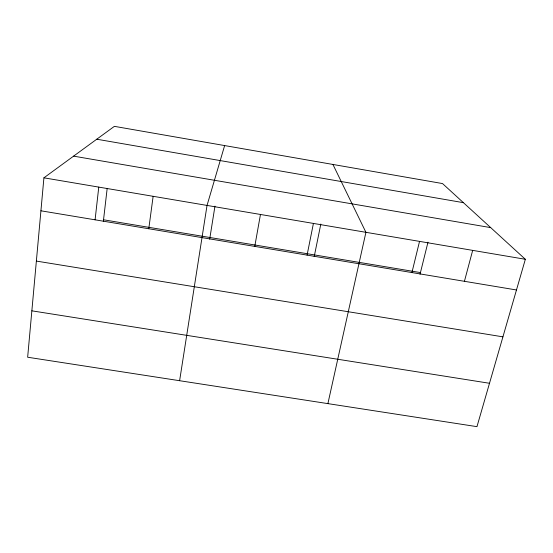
<?xml version="1.0" encoding="UTF-8"?>
<svg xmlns="http://www.w3.org/2000/svg" width="553" height="553" viewBox="0 0 553 553"><rect width="100%" height="100%" fill="white"/><g stroke="black" fill="none" stroke-linecap="round" stroke-linejoin="round"><path stroke-width="0.83" d="M43.915 177.824L27.65 357.231L476.963 426.653L525.35 259.288L442.511 183.561L114.381 126.347L43.915 177.824L525.35 259.288M95.088 219.811L98.766 187.108M103.342 221.483L107.151 188.663M148.778 228.755L153.14 196.308M179.614 380.706L207.036 205.426L224.636 145.57M209.684 239.186L214.965 206.138M254.767 246.403L260.463 214.467M307.074 255.113L313.42 223.426M314.208 256.592L320.823 224.055M327.894 403.621L365.92 232.308L332.927 164.455M411.916 272.567L419.533 241.385M420.031 274.253L427.981 242.193M464.423 281.311L472.677 250.371M31.853 310.827L489.502 383.277M36.367 261.085L502.926 336.846M103.542 219.776L420.453 272.581M40.922 210.797L516.474 289.972M73.59 156.14L490.718 227.622M96.761 139.218L463.421 202.674"/></g></svg>
